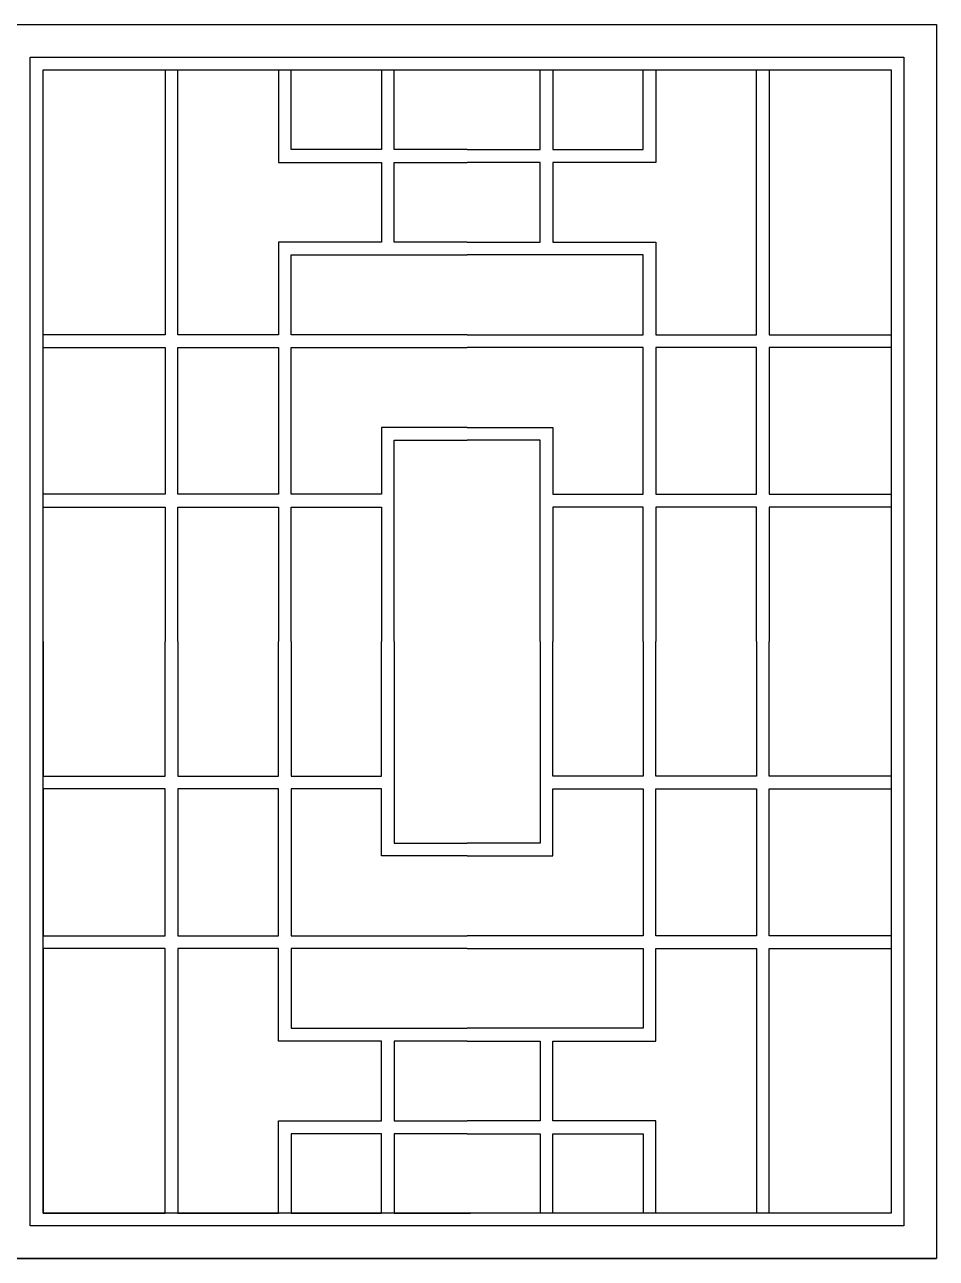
# Model space of a CAD drawing. Extents: x -66030 to 95157, y -13132 to 45879.
# Drawn here: x -4012 to -2604, y 28927 to 30833 of the extents above; entities that cross this region are included whole.
import ezdxf

# ---------------------------------------------------------------- set-up
doc = ezdxf.new("R2010")
doc.units = 0
doc.header["$LTSCALE"] = 100
doc.header["$MEASUREMENT"] = 0
doc.layers.add('3', color=11, linetype='CONTINUOUS')

msp = doc.modelspace()

# ---------------------------------------------------------------- linework, layer by layer
at = {"layer": '3'}
for p, q in [((-3795.2, 30762.8), (-3795.2, 30354)), ((-3775.5, 30354), (-3775.5, 30762.8)), ((-3620.1, 30762.8), (-3620.1, 30620.5)), ((-3600.4, 30640.2), (-3600.4, 30762.8)), ((-3460.9, 30762.8), (-3460.9, 30640.2)), ((-3441.1, 30640.2), (-3441.1, 30762.8)), ((-3215.8, 30640.2), (-3215.8, 30762.8)), ((-3196.1, 30762.8), (-3196.1, 30640.2)), ((-3056.5, 30640.2), (-3056.5, 30762.8)), ((-3036.8, 30762.8), (-3036.8, 30620.5)), ((-2881.5, 30354), (-2881.5, 30762.8)), ((-2861.7, 30762.8), (-2861.7, 30354)), ((-3460.9, 30640.2), (-3600.4, 30640.2)), ((-3328.5, 30640.2), (-3441.1, 30640.2)), ((-3328.5, 30640.2), (-3215.8, 30640.2)), ((-3196.1, 30640.2), (-3056.5, 30640.2)), ((-3620.1, 30620.5), (-3460.9, 30620.5)), ((-3460.9, 30620.5), (-3460.9, 30497.1)), ((-3441.1, 30497.1), (-3441.1, 30620.5)), ((-3441.1, 30620.5), (-3328.5, 30620.5)), ((-3215.8, 30620.5), (-3328.5, 30620.5)), ((-3215.8, 30497.1), (-3215.8, 30620.5)), ((-3036.8, 30620.5), (-3196.1, 30620.5)), ((-3196.1, 30620.5), (-3196.1, 30497.1)), ((-3460.9, 30497.1), (-3620.1, 30497.1)), ((-3620.1, 30497.1), (-3620.1, 30354)), ((-3328.5, 30497.1), (-3441.1, 30497.1)), ((-3441.1, 30497.1), (-3441.1, 30497.1)), ((-3328.5, 30497.1), (-3215.8, 30497.1)), ((-3215.8, 30497.1), (-3215.8, 30497.1)), ((-3196.1, 30497.1), (-3036.8, 30497.1)), ((-3036.8, 30497.1), (-3036.8, 30354)), ((-3600.4, 30354), (-3600.4, 30477.4)), ((-3600.4, 30477.4), (-3328.5, 30477.4)), ((-3056.5, 30477.4), (-3328.5, 30477.4)), ((-3056.5, 30354), (-3056.5, 30477.4)), ((-3795.2, 30354), (-3983.2, 30354)), ((-3620.1, 30354), (-3775.5, 30354)), ((-3328.5, 30354), (-3600.4, 30354)), ((-3600.4, 30354), (-3600.4, 30354)), ((-3328.5, 30354), (-3056.5, 30354)), ((-3056.5, 30354), (-3056.5, 30354)), ((-3036.8, 30354), (-2881.5, 30354)), ((-2861.7, 30354), (-2673.8, 30354)), ((-3983.2, 30334.3), (-3795.2, 30334.3)), ((-3795.2, 30334.3), (-3795.2, 30107.6)), ((-3775.5, 30107.6), (-3775.5, 30334.3)), ((-3775.5, 30334.3), (-3620.1, 30334.3)), ((-3620.1, 30334.3), (-3620.1, 30107.6)), ((-3600.4, 30107.6), (-3600.4, 30334.3)), ((-3600.4, 30334.3), (-3328.5, 30334.3)), ((-3056.5, 30334.3), (-3328.5, 30334.3)), ((-3056.5, 30107.6), (-3056.5, 30334.3)), ((-2881.5, 30334.3), (-3036.8, 30334.3)), ((-3036.8, 30334.3), (-3036.8, 30107.6)), ((-2881.5, 30107.6), (-2881.5, 30334.3)), ((-2673.8, 30334.3), (-2861.7, 30334.3)), ((-2861.7, 30334.3), (-2861.7, 30107.6)), ((-3328.5, 30210.9), (-3460.9, 30210.9)), ((-3460.9, 30210.9), (-3460.9, 30107.6)), ((-3328.5, 30210.9), (-3196.1, 30210.9)), ((-3196.1, 30210.9), (-3196.1, 30107.6)), ((-3441.1, 29880), (-3441.1, 30191.2)), ((-3441.1, 30191.2), (-3328.5, 30191.2)), ((-3215.8, 30191.2), (-3328.5, 30191.2)), ((-3215.8, 29880), (-3215.8, 30191.2)), ((-3795.2, 30107.6), (-3983.2, 30107.6)), ((-3620.1, 30107.6), (-3775.5, 30107.6)), ((-3775.5, 30107.6), (-3775.5, 30107.6)), ((-3460.9, 30107.6), (-3600.4, 30107.6)), ((-3460.9, 30107.6), (-3460.9, 30107.6)), ((-3196.1, 30107.6), (-3056.5, 30107.6)), ((-3196.1, 30107.6), (-3196.1, 30107.6)), ((-3036.8, 30107.6), (-2881.5, 30107.6)), ((-2881.5, 30107.6), (-2881.5, 30107.6)), ((-2861.7, 30107.6), (-2673.8, 30107.6)), ((-3983.2, 30087.8), (-3795.2, 30087.8)), ((-3795.2, 30087.8), (-3795.2, 29880)), ((-3775.5, 29880), (-3775.5, 30087.8)), ((-3775.5, 30087.8), (-3620.1, 30087.8)), ((-3620.1, 30087.8), (-3620.1, 29880)), ((-3600.4, 30087.8), (-3460.9, 30087.8)), ((-3600.4, 29880), (-3600.4, 30087.8)), ((-3600.4, 30087.8), (-3600.4, 30087.8)), ((-3460.9, 30087.8), (-3460.9, 29880)), ((-3056.5, 30087.8), (-3196.1, 30087.8)), ((-3196.1, 30087.8), (-3196.1, 29880)), ((-3056.5, 29880), (-3056.5, 30087.8)), ((-3056.5, 30087.8), (-3056.5, 30087.8)), ((-2881.5, 30087.8), (-3036.8, 30087.8)), ((-3036.8, 30087.8), (-3036.8, 29880)), ((-2881.5, 29880), (-2881.5, 30087.8)), ((-2673.8, 30087.8), (-2861.7, 30087.8)), ((-2861.7, 30087.8), (-2861.7, 29880)), ((-3983.2, 29880), (-3983.2, 29672.2)), ((-3795.2, 29672.2), (-3795.2, 29880)), ((-3775.5, 29880), (-3775.5, 29672.2)), ((-3620.1, 29672.2), (-3620.1, 29880)), ((-3600.4, 29880), (-3600.4, 29672.2)), ((-3460.9, 29672.2), (-3460.9, 29880)), ((-3441.1, 29880), (-3441.1, 29568.8)), ((-3215.8, 29880), (-3215.8, 29568.8)), ((-3196.1, 29672.2), (-3196.1, 29880)), ((-3056.5, 29880), (-3056.5, 29672.2)), ((-3036.8, 29672.2), (-3036.8, 29880)), ((-2881.5, 29880), (-2881.5, 29672.2)), ((-2861.7, 29672.2), (-2861.7, 29880)), ((-3983.2, 29672.2), (-3795.2, 29672.2)), ((-3775.5, 29672.2), (-3620.1, 29672.2)), ((-3600.4, 29672.2), (-3460.9, 29672.2)), ((-3600.4, 29672.2), (-3600.4, 29672.2)), ((-3056.5, 29672.2), (-3196.1, 29672.2)), ((-3056.5, 29672.2), (-3056.5, 29672.2)), ((-2881.5, 29672.2), (-3036.8, 29672.2)), ((-2673.8, 29672.2), (-2861.7, 29672.2)), ((-3983.2, 29652.4), (-3983.2, 29425.7)), ((-3795.2, 29652.4), (-3983.2, 29652.4)), ((-3983.2, 29652.4), (-3983.2, 29652.4)), ((-3795.2, 29425.7), (-3795.2, 29652.4)), ((-3775.5, 29652.4), (-3775.5, 29425.7)), ((-3620.1, 29652.4), (-3775.5, 29652.4)), ((-3775.5, 29652.4), (-3775.5, 29652.4)), ((-3620.1, 29425.7), (-3620.1, 29652.4)), ((-3460.9, 29652.4), (-3600.4, 29652.4)), ((-3600.4, 29652.4), (-3600.4, 29425.7)), ((-3460.9, 29549), (-3460.9, 29652.4)), ((-3460.9, 29652.4), (-3460.9, 29652.4)), ((-3196.1, 29652.4), (-3056.5, 29652.4)), ((-3196.1, 29549), (-3196.1, 29652.4)), ((-3196.1, 29652.4), (-3196.1, 29652.4)), ((-3056.5, 29652.4), (-3056.5, 29425.7)), ((-3036.8, 29425.7), (-3036.8, 29652.4)), ((-3036.8, 29652.4), (-2881.5, 29652.4)), ((-2881.5, 29652.4), (-2881.5, 29425.7)), ((-2881.5, 29652.4), (-2881.5, 29652.4)), ((-2861.7, 29425.7), (-2861.7, 29652.4)), ((-2861.7, 29652.4), (-2673.8, 29652.4)), ((-3441.1, 29568.8), (-3328.5, 29568.8)), ((-3215.8, 29568.8), (-3328.5, 29568.8)), ((-3328.5, 29549), (-3460.9, 29549)), ((-3328.5, 29549), (-3196.1, 29549)), ((-3983.2, 29425.7), (-3795.2, 29425.7)), ((-3775.5, 29425.7), (-3620.1, 29425.7)), ((-3600.4, 29425.7), (-3328.5, 29425.7)), ((-3056.5, 29425.7), (-3328.5, 29425.7)), ((-2881.5, 29425.7), (-3036.8, 29425.7)), ((-2673.8, 29425.7), (-2861.7, 29425.7)), ((-3795.2, 29406), (-3983.2, 29406)), ((-3983.2, 29406), (-3983.2, 28997.2)), ((-3795.2, 28997.2), (-3795.2, 29406)), ((-3620.1, 29406), (-3775.5, 29406)), ((-3775.5, 29406), (-3775.5, 28997.2)), ((-3620.1, 29262.8), (-3620.1, 29406)), ((-3600.4, 29406), (-3600.4, 29282.6)), ((-3328.5, 29406), (-3600.4, 29406)), ((-3600.4, 29406), (-3600.4, 29406)), ((-3328.5, 29406), (-3056.5, 29406)), ((-3056.5, 29406), (-3056.5, 29282.6)), ((-3056.5, 29406), (-3056.5, 29406)), ((-3036.8, 29262.8), (-3036.8, 29406)), ((-3036.8, 29406), (-2881.5, 29406)), ((-2881.5, 29406), (-2881.5, 28997.2)), ((-2861.7, 28997.2), (-2861.7, 29406)), ((-2861.7, 29406), (-2673.8, 29406)), ((-3600.4, 29282.6), (-3328.5, 29282.6)), ((-3056.5, 29282.6), (-3328.5, 29282.6)), ((-3460.9, 29262.8), (-3620.1, 29262.8)), ((-3460.9, 29139.5), (-3460.9, 29262.8)), ((-3441.1, 29262.8), (-3441.1, 29139.5)), ((-3328.5, 29262.8), (-3441.1, 29262.8)), ((-3441.1, 29262.8), (-3441.1, 29262.8)), ((-3328.5, 29262.8), (-3215.8, 29262.8)), ((-3215.8, 29262.8), (-3215.8, 29139.5)), ((-3215.8, 29262.8), (-3215.8, 29262.8)), ((-3196.1, 29139.5), (-3196.1, 29262.8)), ((-3196.1, 29262.8), (-3036.8, 29262.8)), ((-3620.1, 28997.2), (-3620.1, 29139.5)), ((-3620.1, 29139.5), (-3460.9, 29139.5)), ((-3441.1, 29139.5), (-3328.5, 29139.5)), ((-3215.8, 29139.5), (-3328.5, 29139.5)), ((-3036.8, 29139.5), (-3196.1, 29139.5)), ((-3036.8, 28997.2), (-3036.8, 29139.5)), ((-3460.9, 29119.8), (-3600.4, 29119.8)), ((-3600.4, 29119.8), (-3600.4, 28997.2)), ((-3460.9, 28997.2), (-3460.9, 29119.8)), ((-3328.5, 29119.8), (-3441.1, 29119.8)), ((-3441.1, 29119.8), (-3441.1, 28997.2)), ((-3328.5, 29119.8), (-3215.8, 29119.8)), ((-3215.8, 29119.8), (-3215.8, 28997.2)), ((-3196.1, 28997.2), (-3196.1, 29119.8)), ((-3196.1, 29119.8), (-3056.5, 29119.8)), ((-3056.5, 29119.8), (-3056.5, 28997.2)), ((-3983.2, 28997.2), (-3795.2, 28997.2)), ((-3983.2, 28997.2), (-3983.2, 28997.2)), ((-3775.5, 28997.2), (-3620.1, 28997.2)), ((-3775.5, 28997.2), (-3775.5, 28997.2)), ((-3600.4, 28997.2), (-3460.9, 28997.2)), ((-3600.4, 28997.2), (-3600.4, 28997.2)), ((-3441.1, 28997.2), (-3323, 28997.2)), ((-3441.1, 28997.2), (-3441.1, 28997.2)), ((-5603.5, 28927.2), (-2603.5, 28927.2))]:
    msp.add_line(p, q, dxfattribs=at)
for points in [[(-4053.4, 30833.2), (-2603.5, 30833.2), (-2603.5, 28927.2), (-4053.4, 28927.2)], [(-4003.4, 30783.2), (-2653.5, 30783.2), (-2653.5, 28977.2), (-4003.4, 28977.2)], [(-3983.4, 30763.2), (-2673.5, 30763.2), (-2673.5, 28997.2), (-3983.4, 28997.2)]]:
    msp.add_lwpolyline(points, close=True, dxfattribs=at)

doc.saveas('drawing.dxf')
